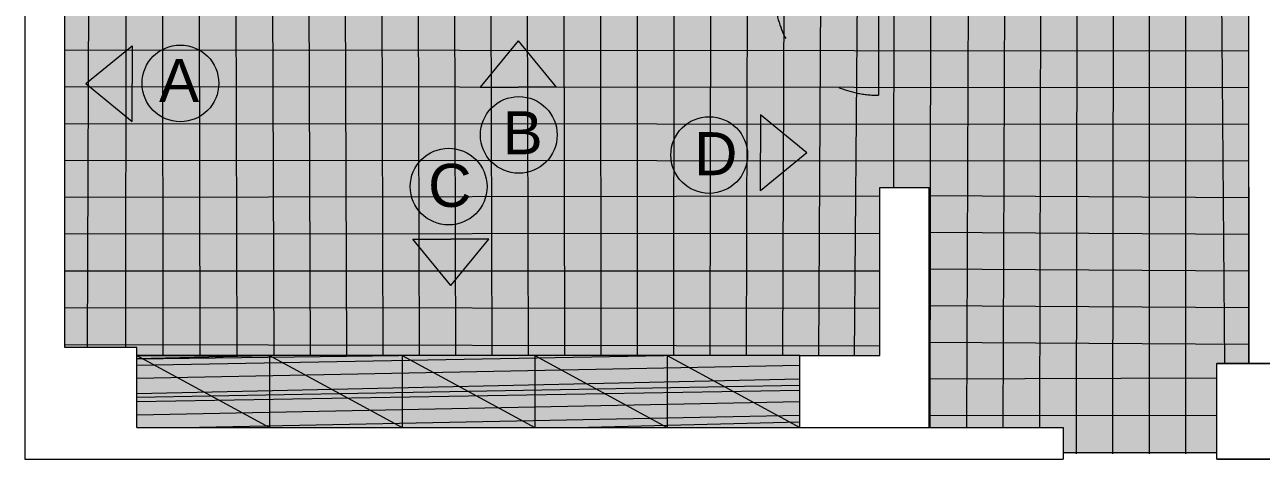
# Model space of a CAD drawing. Header units: millimetres. Extents: x 0 to 1313252738, y -131 to 560100888.
# Drawn here: x 1312685307 to 1312686817, y 560008324 to 560008856 of the extents above; entities that cross this region are included whole.
import ezdxf

# ---------------------------------------------------------------- set-up
doc = ezdxf.new("R2010")
doc.units = ezdxf.units.MM
doc.linetypes.add('ACAD_ISO03W100', pattern=[30, 12, -18])
doc.linetypes.add('CENTERX2', pattern=[101.60000000000001, 63.5, -12.7, 12.7, -12.7])
for name, color, linetype, lineweight in [('001通り芯', 6, 'CENTERX2', 0), ('002外周躯体', 7, 'Continuous', 13), ('003間仕切り', 7, 'Continuous', 13), ('005床材(石)', 7, 'Continuous', 0), ('006サウナヒータ-', 7, 'Continuous', 0), ('建具', 7, 'Continuous', 0), ('棚(木)', 7, 'Continuous', 0)]:
    doc.layers.add(name, color=color, linetype=linetype, lineweight=lineweight)
doc.styles.get("Standard").update_dxf_attribs({"font": 'arial.ttf'})

msp = doc.modelspace()

# ---------------------------------------------------------------- hatches: boundary and pattern name
at = {"layer": '005床材(石)', "true_color": 0xc7c8ca, "transparency": 33554556}
h = msp.add_hatch(color=9, dxfattribs=at)
h.dxf.hatch_style = 1
h.paths.add_polyline_path([(1312686801.484653, 560008890.8064783), (1312686433.249183, 560008890.8064783), (1312686415.667648, 560008890.8064783), (1312685874.54709, 560008890.8064783), (1312685874.54709, 560009110.575658), (1312685355.891826, 560009110.575658), (1312685355.891826, 560008461.0356381), (1312685443.799498, 560008461.0356381), (1312685443.799498, 560008451.2681189), (1312685605.744965, 560008451.2681189), (1312686253.526831, 560008451.2681189), (1312686351.202022, 560008451.2681189), (1312686351.202022, 560008656.38602), (1312686410.783889, 560008656.38602), (1312686410.783889, 560008363.3604469), (1312686574.87821, 560008363.3604469), (1312686574.87821, 560008331.1276339), (1312686762.414576, 560008331.1276339), (1312686762.414576, 560008441.5005999), (1312686801.484653, 560008441.5005999)])
at = {"layer": '006サウナヒータ-', "transparency": 33554556}
h = msp.add_hatch(dxfattribs=at)
h.set_pattern_fill('ANSI37', color=0, scale=14.0652275006057, angle=135)
h.set_pattern_definition([(180, (1056275630.97802, 450604071.1291481), (-2.8e-15, -44.6570973144231), []), (270, (1056275630.97802, 450604071.1291481), (44.6570973144231, -8.3e-15), [])])
h.paths.add_polyline_path([(1312685874.54709, 560009110.575658), (1312685355.891826, 560009110.575658), (1312685355.891826, 560008461.0356381), (1312685443.799498, 560008461.0356381), (1312685443.799498, 560008451.2681189), (1312685605.744965, 560008451.2681189), (1312686253.526831, 560008451.2681189), (1312686351.202022, 560008451.2681189), (1312686351.202022, 560008656.38602), (1312686410.783889, 560008656.38602), (1312686410.783889, 560008363.3604469), (1312686574.87821, 560008363.3604469), (1312686574.87821, 560008331.1276339), (1312686762.414576, 560008331.1276339), (1312686762.414576, 560008441.5005999), (1312686801.484653, 560008441.5005999), (1312686801.484653, 560008890.8064783), (1312686433.249183, 560008890.8064783), (1312686415.667648, 560008890.8064783), (1312685874.54709, 560008890.8064783)])
at = {"layer": '棚(木)', "true_color": 0xddae73, "transparency": 33554556}
h = msp.add_hatch(color=43, dxfattribs=at)
h.dxf.hatch_style = 1
h.paths.add_polyline_path([(1312685605.744965, 560008451.2681189), (1312685443.799498, 560008451.2681189), (1312685605.744965, 560008363.3604469)], flags=17)
h.paths.add_polyline_path([(1312685443.799498, 560008451.2681189), (1312685443.799498, 560008363.3604469), (1312685453.567017, 560008363.3604469), (1312685605.744965, 560008363.3604469)], flags=17)
h.paths.add_polyline_path([(1312685605.744965, 560008451.2681189), (1312685605.744965, 560008363.3604469), (1312685767.690431, 560008363.3604469)], flags=17)
h.paths.add_polyline_path([(1312685767.690431, 560008451.2681189), (1312685605.744965, 560008451.2681189), (1312685767.690431, 560008363.3604469)], flags=17)
h.paths.add_polyline_path([(1312685767.690431, 560008451.2681189), (1312685767.690431, 560008363.3604469), (1312685929.635898, 560008363.3604469)], flags=17)
h.paths.add_polyline_path([(1312685929.635898, 560008451.2681189), (1312685767.690431, 560008451.2681189), (1312685929.635898, 560008363.3604469)], flags=17)
h.paths.add_polyline_path([(1312685929.635898, 560008451.2681189), (1312685929.635898, 560008363.3604469), (1312686091.581365, 560008363.3604469)], flags=17)
h.paths.add_polyline_path([(1312686091.581365, 560008451.2681189), (1312685929.635898, 560008451.2681189), (1312686091.581365, 560008363.3604469)], flags=17)
h.paths.add_polyline_path([(1312686091.581365, 560008451.2681189), (1312686091.581365, 560008363.3604469), (1312686253.526831, 560008363.3604469)], flags=17)
h.paths.add_polyline_path([(1312686253.526831, 560008451.2681189), (1312686091.581365, 560008451.2681189), (1312686253.526831, 560008363.3604469)], flags=17)
at = {"layer": '棚(木)', "true_color": 0x939598, "transparency": 33554556}
h = msp.add_hatch(dxfattribs=at)
h.set_pattern_fill('PLASTI', color=252, scale=7.032613750302852, angle=181)
h.set_pattern_definition([(181, (1056275630.97802, 450604071.1291481), (0.7793738126406198, -44.65029582220061), []), (181, (1056275631.075441, 450604065.5478612), (0.7793738126406198, -44.65029582220061), []), (181, (1056275631.172863, 450604059.9665742), (0.7793738126406198, -44.65029582220061), []), (181, (1056275631.465128, 450604043.2227132), (0.7793738126406198, -44.65029582220061), [])])
h.paths.add_polyline_path([(1312685605.744965, 560008451.2681189), (1312685443.799498, 560008451.2681189), (1312685605.744965, 560008363.3604469)], flags=17)
h.paths.add_polyline_path([(1312685443.799498, 560008451.2681189), (1312685443.799498, 560008363.3604469), (1312685453.567017, 560008363.3604469), (1312685605.744965, 560008363.3604469)], flags=17)
h.paths.add_polyline_path([(1312685605.744965, 560008451.2681189), (1312685605.744965, 560008363.3604469), (1312685767.690431, 560008363.3604469)], flags=17)
h.paths.add_polyline_path([(1312685767.690431, 560008451.2681189), (1312685605.744965, 560008451.2681189), (1312685767.690431, 560008363.3604469)], flags=17)
h.paths.add_polyline_path([(1312685767.690431, 560008451.2681189), (1312685767.690431, 560008363.3604469), (1312685929.635898, 560008363.3604469)], flags=17)
h.paths.add_polyline_path([(1312685929.635898, 560008451.2681189), (1312685767.690431, 560008451.2681189), (1312685929.635898, 560008363.3604469)], flags=17)
h.paths.add_polyline_path([(1312685929.635898, 560008451.2681189), (1312685929.635898, 560008363.3604469), (1312686091.581365, 560008363.3604469)], flags=17)
h.paths.add_polyline_path([(1312686091.581365, 560008451.2681189), (1312685929.635898, 560008451.2681189), (1312686091.581365, 560008363.3604469)], flags=17)
h.paths.add_polyline_path([(1312686091.581365, 560008451.2681189), (1312686091.581365, 560008363.3604469), (1312686253.526831, 560008363.3604469)], flags=17)
h.paths.add_polyline_path([(1312686253.526831, 560008451.2681189), (1312686091.581365, 560008451.2681189), (1312686253.526831, 560008363.3604469)], flags=17)

# ---------------------------------------------------------------- linework, layer by layer
at = {"layer": '001通り芯', "color": 1, "linetype": 'ByBlock', "ltscale": 15}
for p, q in [((1312685909.501587, 560008835.9881129), (1312685863.138886, 560008779.3798822)), ((1312685909.501587, 560008835.9881129), (1312685955.864288, 560008779.3798822)), ((1312685381.613038, 560008783.5049955), (1312685438.221269, 560008829.8676965)), ((1312685438.221269, 560008829.8676965), (1312685438.221269, 560008783.5049955)), ((1312685381.613038, 560008783.5049955), (1312685438.221269, 560008737.1422946)), ((1312685438.221269, 560008737.1422946), (1312685438.221269, 560008783.5049955)), ((1312685863.138886, 560008779.3798822), (1312685909.501587, 560008779.3798822)), ((1312685955.864288, 560008779.3798822), (1312685909.501587, 560008779.3798822)), ((1312686261.969278, 560008698.8152231), (1312686205.361047, 560008745.1779242)), ((1312686205.361047, 560008745.1779242), (1312686205.361047, 560008698.8152231)), ((1312686261.969278, 560008698.8152231), (1312686205.361047, 560008652.4525222)), ((1312686205.361047, 560008652.4525222), (1312686205.361047, 560008698.8152231)), ((1312685827.210358, 560008536.8972124), (1312685780.847657, 560008593.5054432)), ((1312685780.847657, 560008593.5054432), (1312685827.210358, 560008593.5054432)), ((1312685827.210358, 560008536.8972124), (1312685873.573059, 560008593.5054432)), ((1312685873.573059, 560008593.5054432), (1312685827.210358, 560008593.5054432))]:
    msp.add_line(p, q, dxfattribs=at)
for centre in [(1312685497.094415, 560008783.823099), (1312685910.239125, 560008720.7904623), (1312686142.751369, 560008696.2693973), (1312685824.607357, 560008657.6276124)]:
    msp.add_circle(centre, 46.86735915362989, dxfattribs=at)
at = {"layer": '002外周躯体'}
for p, q in [((1312685307.054231, 560011573.9439744), (1312685307.054231, 560008324.2903707)), ((1312685355.891826, 560008461.0356381), (1312685355.891826, 560010469.9212918)), ((1312686351.202022, 560008451.2681189), (1312686351.202022, 560008656.38602)), ((1312686351.202022, 560008656.38602), (1312686410.783889, 560008656.38602)), ((1312686410.783889, 560008656.38602), (1312686410.783889, 560008363.3604469)), ((1312686801.484653, 560008656.38602), (1312686801.484653, 560008441.5005999)), ((1312686801.484653, 560008656.38602), (1312686801.484653, 560008441.5005999)), ((1312685443.799498, 560008461.0356381), (1312685355.891826, 560008461.0356381)), ((1312685443.799498, 560008363.3604469), (1312685443.799498, 560008461.0356381)), ((1312686253.526831, 560008363.3604469), (1312686253.526831, 560008451.2681189)), ((1312686253.526831, 560008451.2681189), (1312686351.202022, 560008451.2681189)), ((1312686762.414576, 560008324.2903707), (1312686762.414576, 560008441.5005999)), ((1312686762.414576, 560008324.2903707), (1312686762.414576, 560008441.5005999)), ((1312686762.414576, 560008441.5005999), (1312686879.624806, 560008441.5005999)), ((1312686762.414576, 560008324.2903707), (1312686762.414576, 560008441.5005999)), ((1312686879.624806, 560008441.5005999), (1312686762.414576, 560008441.5005999)), ((1312685443.799498, 560008363.3604469), (1312686574.87821, 560008363.3604469)), ((1312685443.799498, 560008363.3604469), (1312685453.567017, 560008363.3604469)), ((1312685453.567017, 560008363.3604469), (1312686263.294351, 560008363.3604469)), ((1312686420.551408, 560008363.3604469), (1312686574.87821, 560008363.3604469)), ((1312686420.551408, 560008363.3604469), (1312686574.87821, 560008363.3604469)), ((1312686574.87821, 560008363.3604469), (1312686574.87821, 560008324.2903707)), ((1312685307.054231, 560008324.2903707), (1312686574.87821, 560008324.2903707)), ((1312686762.414576, 560008324.2903707), (1312686879.624806, 560008324.2903707)), ((1312686879.624806, 560008324.2903707), (1312686762.414576, 560008324.2903707)), ((1312686821.019691, 560008324.2903707), (1312686762.414576, 560008324.2903707))]:
    msp.add_line(p, q, dxfattribs=at)
at = {"layer": '003間仕切り'}
msp.add_line((1312686801.484653, 560008441.5005999), (1312686801.484653, 560008890.8064783), dxfattribs=at)
msp.add_line((1312686801.484653, 560008441.5005999), (1312686801.484653, 560008890.8064783), dxfattribs=at)
at = {"layer": '建具'}
msp.add_line((1312686349.247809, 560008896.3196964), (1312686349.247809, 560008769.3419482), dxfattribs=at)
at = {"layer": '建具', "linetype": 'ACAD_ISO03W100', "lineweight": 5, "ltscale": 5}
msp.add_arc((1312686349.247809, 560008896.3196964), 126.977748269357, 180, 270, dxfattribs=at)
at = {"layer": '棚(木)'}
for p, q in [((1312685443.799498, 560008363.3604469), (1312685443.799498, 560008461.0356381)), ((1312686253.526831, 560008451.2681189), (1312685443.799498, 560008451.2681189)), ((1312685443.799498, 560008451.2681189), (1312685605.744965, 560008451.2681189)), ((1312685443.799498, 560008451.2681189), (1312685605.744965, 560008363.3604469)), ((1312685605.744965, 560008451.2681189), (1312685605.744965, 560008363.3604469)), ((1312685605.744965, 560008451.2681189), (1312685767.690431, 560008363.3604469)), ((1312685767.690431, 560008451.2681189), (1312685767.690431, 560008363.3604469)), ((1312685767.690431, 560008451.2681189), (1312685929.635898, 560008363.3604469)), ((1312685929.635898, 560008451.2681189), (1312685929.635898, 560008363.3604469)), ((1312685929.635898, 560008451.2681189), (1312686091.581365, 560008363.3604469)), ((1312686091.581365, 560008451.2681189), (1312686091.581365, 560008363.3604469)), ((1312686091.581365, 560008451.2681189), (1312686253.526831, 560008363.3604469))]:
    msp.add_line(p, q, dxfattribs=at)

# ---------------------------------------------------------------- texts
at = {"layer": '001通り芯', "color": 1, "linetype": 'ByBlock', "ltscale": 15, "char_height": 52.64035442059937, "attachment_point": 1}
for s, insert in [('A', (1312685470.984224, 560008813.6966996)), ('B', (1312685890.439224, 560008749.8135868)), ('D', (1312686124.107476, 560008724.1938723)), ('C', (1312685799.489489, 560008685.4700875))]:
    msp.add_mtext_dynamic_manual_height_columns(s, width=120.9175301222714, gutter_width=263.2017721029969, heights=[0], dxfattribs=dict(at, insert=insert))

doc.saveas('drawing.dxf')
